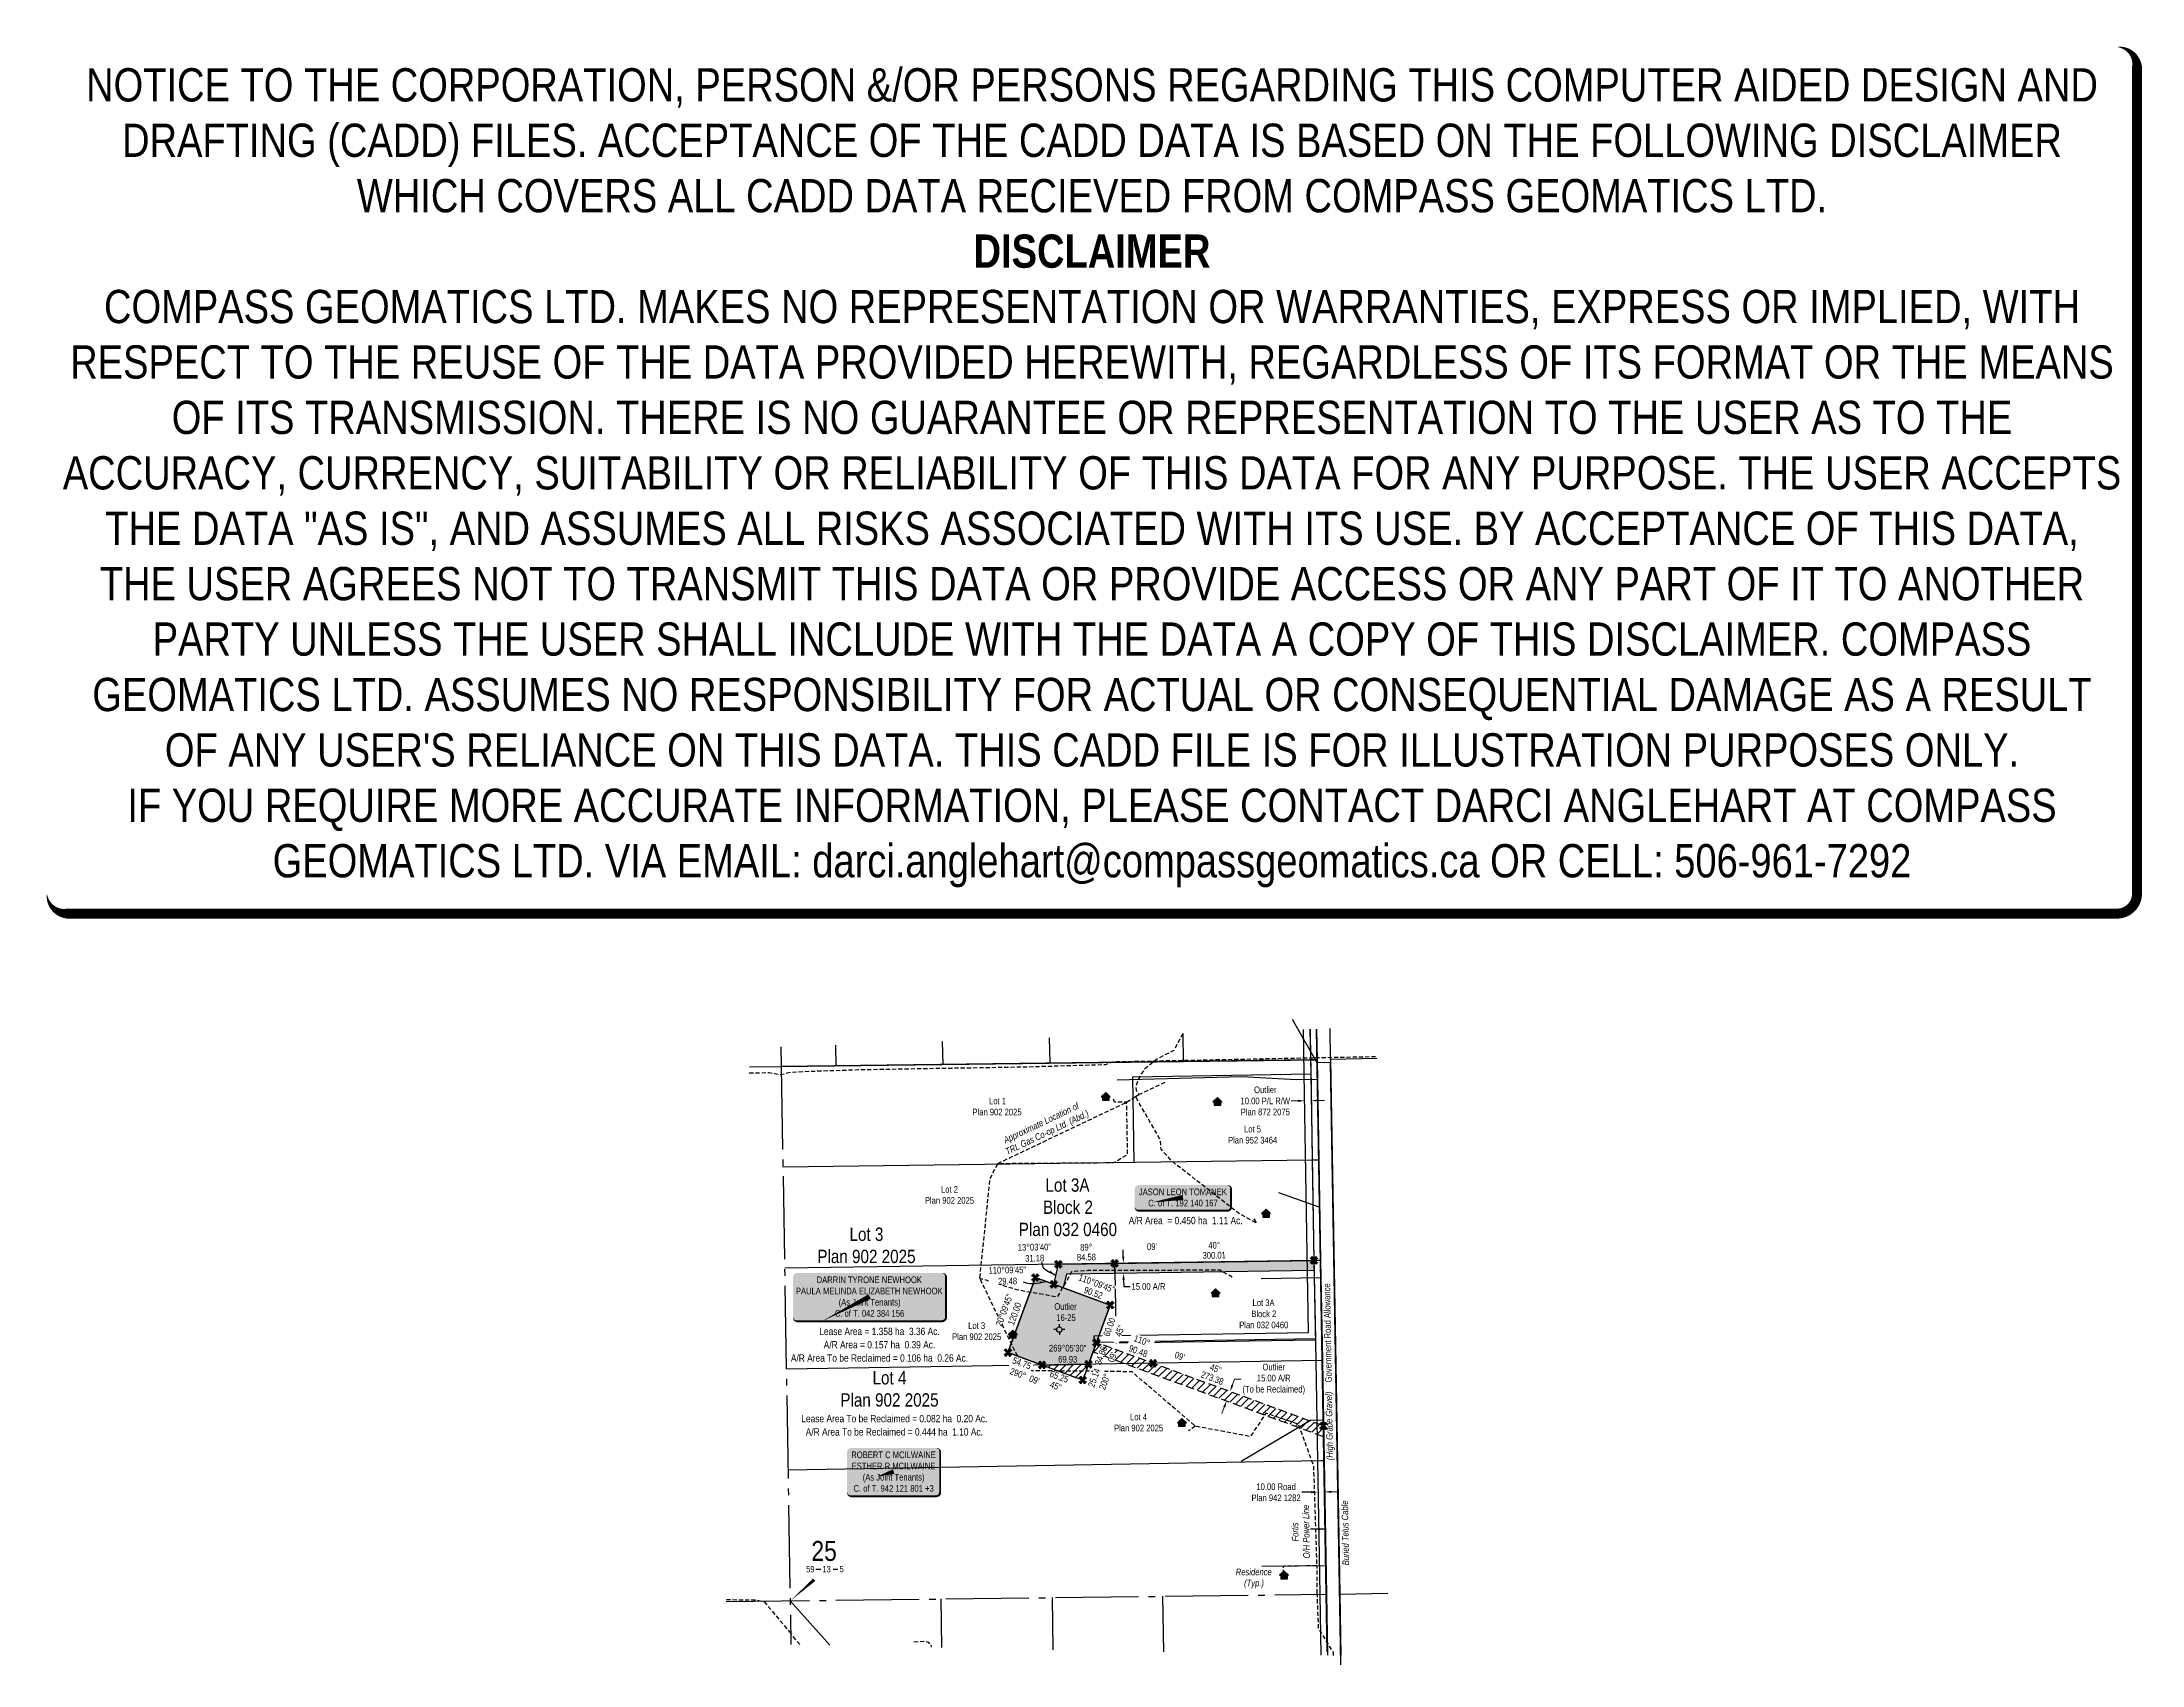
# Model space of a CAD drawing. Extents: x 576378 to 579537, y 5998600 to 6001041.
import ezdxf
from ezdxf.enums import TextEntityAlignment as Align

# ---------------------------------------------------------------- set-up
doc = ezdxf.new("R2010")
doc.units = 0
doc.header["$LTSCALE"] = 5
doc.header["$PDSIZE"] = 0.5
for name, pattern in [('foc-ACCESSROAD', [3.75, 2.5, -1.25]), ('foc-QUARTERLINE', [33, 25, -3, 2, -3]), ('UG_PIPE', [1.875, 1.25, -0.625])]:
    doc.linetypes.add(name, pattern=pattern)
doc.layers.get('Defpoints').update_dxf_attribs({"color": 9})
for name, color, linetype in [('10', 1, 'Continuous'), ('9', 3, 'Continuous'), ('AS-OWNER', 7, 'Continuous'), ('AS-OWNER-2', 7, 'Continuous'), ('AS-OWNER-3', 7, 'Continuous'), ('AS-PIPE-UG', 44, 'UG_PIPE'), ('AS-PIPE-UG-T', 44, 'Continuous'), ('AS-POWER', 104, 'foc-POWER'), ('AS-POWER-T', 104, 'Continuous'), ('AS-RESIDENCE', 14, 'Continuous'), ('AS-TELUS', 224, 'foc-TEL'), ('C-AR', 13, 'foc-ACCESSROAD'), ('C-SYMBOL', 7, 'Continuous'), ('C-SYMBOL-2', 7, 'Continuous'), ('C-SYMBOL-3', 7, 'Continuous'), ('C-WS', 13, 'foc-ACCESSROAD'), ('F-WS-S', 8, 'Continuous'), ('L-AREAREQUIRED', 7, 'Continuous'), ('L-AREAREQUIRED-1', 7, 'Continuous'), ('L-AREAREQUIRED-2', 7, 'Continuous'), ('L-BD', 7, 'Continuous'), ('L-MON', 1, 'Continuous'), ('L-ROAD-T', 7, 'Continuous'), ('L-SEC', 7, 'Continuous'), ('L-SECLBL', 7, 'Continuous'), ('L-SECQ', 8, 'foc-QUARTERLINE'), ('L-TITLEDB', 4, 'Continuous'), ('L-TITLEDB-T', 4, 'Continuous'), ('P-IOP1', 10, 'Continuous'), ('P-IOP1-H', 21, 'Continuous'), ('P-IOP2', 10, 'Continuous'), ('P-IOP2-H', 21, 'Continuous'), ('P-LTO', 14, 'Continuous'), ('P-PROPOSED', 10, 'Continuous'), ('P-TXT', 4, 'Continuous')]:
    doc.layers.add(name, color=color, linetype=linetype)
for name, color, linetype, lineweight in [('C-RW-T', 13, 'Continuous', 9), ('C-WS-T', 13, 'Continuous', 9), ('T-TEXT', 48, 'Continuous', 18)]:
    doc.layers.add(name, color=color, linetype=linetype, lineweight=lineweight)
doc.layers.add('DISCLAIMER', color=7, linetype='Continuous', plot=False)
doc.layers.add('P-PROPOSED-EXISTING-H', color=7, linetype='Continuous', true_color=0xffeebd)
doc.layers.add('P-PROPOSED-EXISTING-H-2', color=7, linetype='Continuous', true_color=0xffeebd)
doc.styles.add('100L', font='ARIALN.TTF', dxfattribs={"height": 11})
doc.styles.add('175L', font='ARIALN.TTF', dxfattribs={"height": 20})
doc.styles.add('80', font='ARIALN.TTF', dxfattribs={"height": 10})
doc.styles.add('80CG', font='ARIALN.TTF', dxfattribs={"height": 10})
doc.styles.add('80L', font='ARIALN.TTF', dxfattribs={"height": 10})
doc.styles.add('80LS', font='ARIALNI.TTF', dxfattribs={"height": 10})
doc.styles.add('foc-LtypeFont', font='ARIALN.TTF', dxfattribs={"height": 7.35})
doc.styles.add('SIMPLEX', font='ARIALN.TTF')
doc.linetypes.add('foc-POWER', pattern='A,6,-1,["P",foc-LtypeFont,S=0.2,R=0,X=-0.625,Y=-0.75],-1.24,4', length=12.24)
doc.linetypes.add('foc-TEL', pattern='A,2,-1,["T",foc-LtypeFont,S=0.2,R=0,X=-0.425,Y=-0.75],-1.24,8', length=12.24)
doc.dimstyles.new('Compass 5 000', dxfattribs={"dimscale": 5, "dimtxt": 9, "dimasz": 2, "dimexe": 0.2, "dimexo": 0.0625, "dimgap": 0.5, "dimtad": 0, "dimtih": 1, "dimtoh": 1, "dimzin": 0, "dimdsep": 46, "dimtxsty": '80CG', "dimcen": 0.1, "dimse1": 1, "dimse2": 1, "dimclrd": 256, "dimclrt": 256, "dimaunit": 1, "dimadec": 4, "dimazin": 0, "dimtfac": 0.06, "dimtofl": 0, "dimtmove": 0, "dimatfit": 1, "dimfxl": 0.2, "dimtolj": 1, "dimtzin": 0, "dimlwd": -1, "dimarcsym": 0})
pattern_1 = [(45, (258.498, 2681.781), (-5.610151217, 5.610151217), [])]

# ---------------------------------------------------------------- blocks, each defined once
blk = doc.blocks.new('*D426')
at = {"layer": 'C-RW-T', "transparency": 16777216}
for p, q in [((578267.2, 5999448.8), (578257.2, 5999448.6)), ((578297.2, 5999449.3), (578307.2, 5999449.4))]:
    blk.add_line(p, q, dxfattribs=at)
for points in [[(578267.2, 5999450.4), (578267.3, 5999447.1), (578277.2, 5999448.9)], [(578297.2, 5999450.9), (578297.2, 5999447.6), (578287.2, 5999449.1)]]:
    blk.add_solid(points, dxfattribs=at)
at = {"layer": 'Defpoints', "color": 0, "transparency": 16777216}
for p in [(578277.2, 5999448.9), (578279.4, 5999319.3), (578289.4, 5999319.4)]:
    blk.add_point(p, dxfattribs=at)
at = {"layer": 'C-RW-T', "transparency": 16777216, "insert": (578218.1, 5999448.6), "char_height": 10, "attachment_point": 5, "style": '80CG'}
blk.add_mtext('\\A1;Outlier\\P10.00 P/L R/W^JPlan 872 2075', dxfattribs=at)
blk = doc.blocks.new('GABD')
for p, q in [((-0.81, 0), (-1.62, 0)), ((0, 0.81), (0, 1.62)), ((1.62, 0), (0.81, 0)), ((0, -0.81), (0, -1.62))]:
    blk.add_line(p, q)
blk.add_circle((0, 0), 0.8)
blk = doc.blocks.new('*D428')
at = {"layer": 'Defpoints', "color": 0, "transparency": 16777216}
for p in [(578297.3, 5998860.4), (578297.8, 5998830.4), (578307.8, 5998830.6)]:
    blk.add_point(p, dxfattribs=at)
at = {"layer": 'L-TITLEDB-T', "transparency": 16777216}
for p, q in [((578287.3, 5998860.3), (578273, 5998860)), ((578317.3, 5998860.8), (578327.3, 5998861))]:
    blk.add_line(p, q, dxfattribs=at)
for points in [[(578287.3, 5998861.9), (578287.3, 5998858.6), (578297.3, 5998860.4)], [(578317.3, 5998862.4), (578317.3, 5998859.1), (578307.3, 5998860.6)]]:
    blk.add_solid(points, dxfattribs=at)
at = {"layer": 'L-TITLEDB-T', "transparency": 16777216, "insert": (578234.3, 5998860), "char_height": 10, "attachment_point": 5, "style": '80CG'}
blk.add_mtext('\\A1;10.00 Road\\PPlan 942 1282', dxfattribs=at)
blk = doc.blocks.new('L-SECLBL')
at = {"layer": '9', "color": 7}
for p, q in [((-5.1, -27.8), (-12.3, -27.8)), ((20.7, -27.8), (13.5, -27.8))]:
    blk.add_line(p, q, dxfattribs=at)
at = {"layer": '10', "color": 2, "style": 'SIMPLEX'}
blk.add_attdef('SEC', text='', height=30, dxfattribs=at).set_placement((0, 0), align=Align.MIDDLE)
at = {"layer": '10', "color": 5, "style": '80L'}
blk.add_attdef('TWP', text='', height=9.5, dxfattribs=at).set_placement((-14.4, -27.4), align=Align.MIDDLE_RIGHT)
blk.add_attdef('RGE', text='', height=9.5, dxfattribs=at).set_placement((3.6, -27.4), align=Align.MIDDLE_CENTER)
blk.add_attdef('MER', text='', height=9.5, dxfattribs=at).set_placement((23.2, -27.4), align=Align.MIDDLE_LEFT)
blk = doc.blocks.new('*U431')
h = blk.add_hatch(color=59)
edge = h.paths.add_edge_path()
edge.add_line((-109, -37), (109, -37))
edge.add_arc((109, -31), 6, 270, 360)
edge.add_line((115, -31), (115, 29.5))
edge.add_arc((109, 29.5), 6, 0, 90)
edge.add_line((109, 35.5), (-109, 35.5))
edge.add_arc((-109, 29.5), 6, 90, 180)
edge.add_line((-115, 29.5), (-115, -31))
edge.add_arc((-109, -31), 6, 180, 270)
at = {"color": 1, "flags": 128}
blk.add_lwpolyline([(-109, -37, 3, 3, 0), (109, -37, 3, 3, 0.414214), (115, -31, 3, 3, 0), (115, 29.5, 3, 0, 0.414214), (109, 35.5, 0, 0, 0), (-109, 35.5, 0, 0, 0.414214), (-115, 29.5, 0, 0, 0), (-115, -31, 0, 3, 0.414214)], format="xyseb", close=True, dxfattribs=at)
blk.add_lwpolyline([(-72.5, -37.6, 0, 7.5, 0), (0, 0, 0, 0, 0)], format="xyseb", dxfattribs=at)
at = {"color": 1, "style": '80'}
blk.add_attdef('ENTER_TEXT_001', (-36, -5), '', height=10, dxfattribs=at)
blk = doc.blocks.new('*U432')
h = blk.add_hatch(color=59)
edge = h.paths.add_edge_path()
edge.add_line((-66.5, -20), (66.5, -20))
edge.add_arc((66.5, -14), 6, 270, 360)
edge.add_line((72.5, -14), (72.5, 12.5))
edge.add_arc((66.5, 12.5), 6, 0, 90)
edge.add_line((66.5, 18.5), (-66.5, 18.5))
edge.add_arc((-66.5, 12.5), 6, 90, 180)
edge.add_line((-72.5, 12.5), (-72.5, -14))
edge.add_arc((-66.5, -14), 6, 180, 270)
at = {"color": 1, "flags": 128}
blk.add_lwpolyline([(-66.5, -20, 3, 3, 0), (66.5, -20, 3, 3, 0.414214), (72.5, -14, 3, 3, 0), (72.5, 12.5, 3, 0, 0.414214), (66.5, 18.5, 0, 0, 0), (-66.5, 18.5, 0, 0, 0.414214), (-72.5, 12.5, 0, 0, 0), (-72.5, -14, 0, 3, 0.414214)], format="xyseb", close=True, dxfattribs=at)
blk.add_lwpolyline([(-46.3, -7.3, 0, 7.5, 0), (0, 0, 0, 0, 0)], format="xyseb", dxfattribs=at)
at = {"color": 1, "style": '80'}
blk.add_attdef('ENTER_TEXT_001', (-36, -5), '', height=10, dxfattribs=at)
blk = doc.blocks.new('*U434')
h = blk.add_hatch(color=59)
edge = h.paths.add_edge_path()
edge.add_line((-64, -37), (64, -37))
edge.add_arc((64, -31), 6, 270, 360)
edge.add_line((70, -31), (70, 29.5))
edge.add_arc((64, 29.5), 6, 0, 90)
edge.add_line((64, 35.5), (-64, 35.5))
edge.add_arc((-64, 29.5), 6, 90, 180)
edge.add_line((-70, 29.5), (-70, -31))
edge.add_arc((-64, -31), 6, 180, 270)
at = {"color": 1, "flags": 128}
blk.add_lwpolyline([(-64, -37, 3, 3, 0), (64, -37, 3, 3, 0.414214), (70, -31, 3, 3, 0), (70, 29.5, 3, 0, 0.414214), (64, 35.5, 0, 0, 0), (-64, 35.5, 0, 0, 0.414214), (-70, 29.5, 0, 0, 0), (-70, -31, 0, 3, 0.414214)], format="xyseb", close=True, dxfattribs=at)
blk.add_lwpolyline([(-23.4, -7, 0, 7.5, 0), (0, 0, 0, 0, 0)], format="xyseb", dxfattribs=at)
at = {"color": 1, "style": '80'}
blk.add_attdef('ENTER_TEXT_001', (-36, -5), '', height=10, dxfattribs=at)
blk = doc.blocks.new('res_occ')
for points in [[(0.1, 0.89), (-1.26, -0.37), (1.46, -0.37)], [(-0.9, -1.43), (1.1, -1.43), (1.1, -0.37), (-0.9, -0.37)]]:
    blk.add_hatch(color=14).paths.add_polyline_path(points)
at = {"color": 14}
for points in [[(0.1, 0.89), (-1.26, -0.37), (1.46, -0.37)], [(-0.9, -1.43), (1.1, -1.43), (1.1, -0.37), (-0.9, -0.37)]]:
    blk.add_lwpolyline(points, close=True, dxfattribs=at)
blk = doc.blocks.new('*D442')
at = {"layer": 'Defpoints', "color": 0, "transparency": 16777216}
for p in [(578040.5, 5999205), (578004.8, 5999189.5), (578040.7, 5999190)]:
    blk.add_point(p, dxfattribs=at)
at = {"layer": 'P-TXT', "transparency": 16777216}
for p, q in [((578004.4, 5999214.5), (578004.3, 5999224.5)), ((578004.9, 5999179.5), (578005.1, 5999169.5)), ((578005.1, 5999169.5), (578015.1, 5999169.5))]:
    blk.add_line(p, q, dxfattribs=at)
for points in [[(578006.1, 5999214.5), (578002.8, 5999214.5), (578004.6, 5999204.5)], [(578006.6, 5999179.5), (578003.3, 5999179.5), (578004.8, 5999189.5)]]:
    blk.add_solid(points, dxfattribs=at)
at = {"layer": 'P-TXT', "transparency": 16777216, "insert": (578042.4, 5999169.5), "char_height": 10, "attachment_point": 5, "style": '80CG'}
blk.add_mtext('\\A1;15.00 A/R', dxfattribs=at)
blk = doc.blocks.new('*D443')
at = {"layer": 'C-WS-T', "transparency": 16777216}
for p, q in [((578168.5, 5999020.9), (578171.9, 5999030.3)), ((578171.9, 5999030.3), (578181.9, 5999030.3)), ((578156.4, 5998988), (578152.9, 5998978.6))]:
    blk.add_line(p, q, dxfattribs=at)
for points in [[(578166.9, 5999021.5), (578170, 5999020.3), (578165, 5999011.5)], [(578154.8, 5998988.6), (578158, 5998987.5), (578159.8, 5998997.4)]]:
    blk.add_solid(points, dxfattribs=at)
at = {"layer": 'Defpoints', "color": 0, "transparency": 16777216}
for p in [(578150.5, 5999016.8), (578165, 5999011.5), (578145.4, 5999002.7)]:
    blk.add_point(p, dxfattribs=at)
at = {"layer": 'C-WS-T', "transparency": 16777216, "insert": (578230.8, 5999030.3), "char_height": 10, "attachment_point": 5, "style": '80CG'}
blk.add_mtext('\\A1;Outlier\\P15.00 A/R^J(To be Reclaimed)', dxfattribs=at)
blk = doc.blocks.new('TEMP')
h = blk.add_hatch(color=255)
h.dxf.hatch_style = 1
h.paths.add_polyline_path([(0, 0.25), (-0.67, 1.15), (-0.67, 0.67), (-1.15, 0.67), (-0.25, 0), (-1.15, -0.67), (-0.67, -0.67), (-0.67, -1.15), (0, -0.25), (0.67, -1.15), (0.67, -0.67), (1.15, -0.67), (0.25, 0), (1.15, 0.67), (0.67, 0.67), (0.67, 1.15)])
h.paths.add_polyline_path([(0.57, 0.85), (0.57, 0.57), (0.85, 0.57), (0.08, 0), (0.85, -0.57), (0.57, -0.57), (0.57, -0.85), (0, -0.08), (-0.57, -0.85), (-0.57, -0.57), (-0.85, -0.57), (-0.08, 0), (-0.85, 0.57), (-0.57, 0.57), (-0.57, 0.85), (0, 0.08)], flags=16)
h = blk.add_hatch(color=1)
h.dxf.hatch_style = 1
h.paths.add_polyline_path([(0, 0.08), (-0.57, 0.85), (-0.57, 0.57), (-0.85, 0.57), (-0.08, 0), (-0.85, -0.57), (-0.57, -0.57), (-0.57, -0.85), (0, -0.08), (0.57, -0.85), (0.57, -0.57), (0.85, -0.57), (0.08, 0), (0.85, 0.57), (0.57, 0.57), (0.57, 0.85)])
at = {"color": 1}
for p, q in [((-0.08, 0), (0.08, 0)), ((0, 0.08), (0, -0.08))]:
    blk.add_line(p, q, dxfattribs=at)
at = {"color": 255, "flags": 128}
blk.add_lwpolyline([(-0.25, 0), (-1.15, 0.67), (-0.67, 0.67), (-0.67, 1.15), (0, 0.25), (0.67, 1.15), (0.67, 0.67), (1.15, 0.67), (0.25, 0), (1.15, -0.67), (0.67, -0.67), (0.67, -1.15), (0, -0.25), (-0.67, -1.15), (-0.67, -0.67), (-1.15, -0.67)], close=True, dxfattribs=at)
at = {"color": 1, "flags": 128}
blk.add_lwpolyline([(-0.08, 0), (-0.85, 0.57), (-0.57, 0.57), (-0.57, 0.85), (0, 0.08), (0.57, 0.85), (0.57, 0.57), (0.85, 0.57), (0.08, 0), (0.85, -0.57), (0.57, -0.57), (0.57, -0.85), (0, -0.08), (-0.57, -0.85), (-0.57, -0.57), (-0.85, -0.57)], close=True, dxfattribs=at)
blk = doc.blocks.new('Disclaimer_Legal')
at = {"layer": 'DISCLAIMER', "color": 254, "flags": 128}
blk.add_lwpolyline([(-3612.9, -1104.6, 37.5, 37.5, 0), (4096.1, -1104.6, 37.5, 37.5, 0.414214), (4171.1, -1029.6, 37.5, 37.5, 0), (4171.1, 2078.7, 37.5, 0, 0.414214), (4096.1, 2153.7, 0, 0, 0), (-3612.9, 2153.7, 0, 0, 0.414214), (-3687.9, 2078.7, 0, 0, 0), (-3687.9, -1029.6, 0, 37.5, 0.414214)], format="xyseb", close=True, dxfattribs=at)
at = {"layer": 'DISCLAIMER', "color": 254, "insert": (241.6, 533.9), "char_height": 125, "width": 7717.568, "attachment_point": 5, "style": '80'}
blk.add_mtext('NOTICE TO THE CORPORATION, PERSON &/OR PERSONS REGARDING THIS COMPUTER AIDED DESIGN AND DRAFTING (CADD) FILES. ACCEPTANCE OF THE CADD DATA IS BASED ON THE FOLLOWING DISCLAIMER WHICH COVERS ALL CADD DATA RECIEVED FROM COMPASS GEOMATICS LTD.\\P{\\fArial Narrow|b1|i0|c0|p34;DISCLAIMER}\\PCOMPASS GEOMATICS LTD. MAKES NO REPRESENTATION OR WARRANTIES, EXPRESS OR IMPLIED, WITH RESPECT TO THE REUSE OF THE DATA PROVIDED HEREWITH, REGARDLESS OF ITS FORMAT OR THE MEANS OF ITS TRANSMISSION. THERE IS NO GUARANTEE OR REPRESENTATION TO THE USER AS TO THE ACCURACY, CURRENCY, SUITABILITY OR RELIABILITY OF THIS DATA FOR ANY PURPOSE. THE USER ACCEPTS THE DATA "AS IS", AND ASSUMES ALL RISKS ASSOCIATED WITH ITS USE. BY ACCEPTANCE OF THIS DATA, THE USER AGREES NOT TO TRANSMIT THIS DATA OR PROVIDE ACCESS OR ANY PART OF IT TO ANOTHER PARTY UNLESS THE USER SHALL INCLUDE WITH THE DATA A COPY OF THIS DISCLAIMER. COMPASS GEOMATICS LTD. ASSUMES NO RESPONSIBILITY FOR ACTUAL OR CONSEQUENTIAL DAMAGE AS A RESULT OF ANY USER\'S RELIANCE ON THIS DATA. THIS CADD FILE IS FOR ILLUSTRATION PURPOSES ONLY.\\PIF YOU REQUIRE MORE ACCURATE INFORMATION, PLEASE CONTACT DARCI ANGLEHART AT COMPASS GEOMATICS LTD. VIA EMAIL: darci.anglehart@compassgeomatics.ca OR CELL: 506-961-7292', dxfattribs=at)

msp = doc.modelspace()

# ---------------------------------------------------------------- hatches: boundary and pattern name
at = {"layer": 'P-IOP1-H'}
h = msp.add_hatch(color=256, dxfattribs=at)
h.dxf.hatch_style = 1
h.paths.add_polyline_path([(577914.104, 5999167.508), (577899.92, 5999172.716), (577906.964, 5999203.076), (577991.496, 5999204.314), (577991.752, 5999189.323), (577918.917, 5999188.256)])
h = msp.add_hatch(color=256, dxfattribs=at)
h.dxf.hatch_style = 1
h.paths.add_polyline_path([(577984.855, 5999141.529), (577872.259, 5999182.873), (577830.916, 5999070.277), (577882.284, 5999051.415), (577952.174, 5999052.523), (577964.184, 5999085.231)])
at = {"layer": 'P-IOP2-H'}
h = msp.add_hatch(color=256, dxfattribs=at)
h.dxf.hatch_style = 1
h.paths.add_polyline_path([(577991.752, 5999189.323), (577991.496, 5999204.314), (578291.341, 5999208.705), (578291.597, 5999193.713)])
at = {"layer": 'P-PROPOSED-EXISTING-H'}
h = msp.add_hatch(dxfattribs=at)
h.set_pattern_fill('ANSI31', color=256, scale=2.498883)
h.set_pattern_definition(pattern_1)
h.paths.add_polyline_path([(577964.184, 5999085.231), (577959.016, 5999071.157), (578007.379, 5999053.399), (578049.077, 5999054.06)])
at = {"layer": 'P-PROPOSED-EXISTING-H-2'}
h = msp.add_hatch(dxfattribs=at)
h.set_pattern_fill('ANSI31', color=256, scale=2.498883)
h.set_pattern_definition(pattern_1)
h.paths.add_polyline_path([(577952.174, 5999052.523), (577882.284, 5999051.415), (577943.512, 5999028.933)])
h = msp.add_hatch(dxfattribs=at)
h.set_pattern_fill('ANSI31', color=256, scale=2.498883)
h.set_pattern_definition(pattern_1)
h.paths.add_polyline_path([(578049.077, 5999054.06), (578007.379, 5999053.399), (578305.865, 5998943.799), (578305.59, 5998959.872)])

# ---------------------------------------------------------------- linework, layer by layer
at = {"layer": 'AS-PIPE-UG'}
for p, q in [((578009.495, 5999446.771), (578022.756, 5999455.25)), ((578022.756, 5999455.25), (578027.977, 5999458.192)), ((578027.977, 5999458.192), (578067.67, 5999477.095)), ((577815.902, 5999354.632), (578009.495, 5999446.771)), ((578112.959, 5998959.384), (578102.329, 5998952.274)), ((578296.249, 5998708.097), (578295.941, 5998749.933)), ((577464.109, 5998695.614), (577505.586, 5998646.081))]:
    msp.add_line(p, q, dxfattribs=at)
at = {"layer": 'AS-PIPE-UG', "flags": 128}
for points in [[(578094.165, 5999549.97), (578080.469, 5999524.522), (578054.089, 5999511.075), (578050.284, 5999507.424), (578035.802, 5999495.813), (578026.877, 5999480.8), (578023.251, 5999470.415), (578023.653, 5999464.998), (578027.977, 5999458.192)], [(577441.871, 5999491.017), (577472.106, 5999491.216), (577489.751, 5999488.368), (577501.536, 5999491.396), (577506.763, 5999492.008), (577539.21, 5999493.495), (577606.418, 5999495.776), (577857.218, 5999499.972), (577978.035, 5999503.466), (577984.207, 5999505.885), (577988.65, 5999507.627), (578300.098, 5999513.895), (578300.104, 5999513.895), (578385.942, 5999515.504)], [(578245.779, 5998737.185), (578245.245, 5998749.343), (578295.941, 5998749.933), (578291.041, 5998899.385), (578268.085, 5998962.173), (578218.873, 5998978.811), (578195.629, 5998943.814), (578112.959, 5998959.384), (578017.455, 5999041.295), (577855.725, 5999043.051), (577788.747, 5999181.821), (577804.219, 5999332.117), (577815.902, 5999354.632), (577990.443, 5999355.917), (578011.03, 5999368.223), (578009.495, 5999446.771), (577991.47, 5999446.99), (577988.617, 5999453.716)], [(578200.696, 5999271.076), (578205.295, 5999264.578), (578177.309, 5999280.102), (578077.383, 5999358.24), (578061.328, 5999376.076), (578060.357, 5999390.036), (578022.756, 5999455.25)], [(578168.502, 5999183.746), (578149.836, 5999194.1), (577951.752, 5999193.432), (577926.82, 5999191.681), (577905.116, 5999153.682), (577844.293, 5999164.414), (577788.747, 5999181.821)], [(577407.527, 5998698.684), (577451.647, 5998698.244), (577464.084, 5998695.644), (577464.109, 5998695.614)], [(578320.783, 5998614.836), (578320.755, 5998618.677), (578298.364, 5998655.626), (578296.249, 5998708.097)], [(577517.928, 5998630.916), (577505.586, 5998646.081)], [(577689.565, 5998635.13), (577707.047, 5998636.218), (577710.865, 5998634.859), (577715.124, 5998630.453), (577715.346, 5998626.962)]]:
    msp.add_lwpolyline(points, dxfattribs=at)
at = {"layer": 'AS-POWER', "flags": 128}
for points in [[(578311.381, 5998619.956), (578295.288, 5999556.671)], [(577995.354, 5999480.53), (578182.672, 5999485.257), (578264.732, 5999481.069), (578296.673, 5999481.615)], [(578238.105, 5999310.689), (578299.886, 5999289.048)], [(578212.113, 5999181.695), (578301.81, 5999183.238)], [(578182.037, 5998907.065), (578286.118, 5998968.704), (578305.384, 5998969.035)], [(578212.866, 5998748.801), (578309.147, 5998750.036)]]:
    msp.add_lwpolyline(points, dxfattribs=at)
at = {"layer": 'AS-TELUS', "flags": 128}
msp.add_lwpolyline([(578331.826, 5998600.324), (578316.362, 5999506.339), (578296.256, 5999505.996), (578259.074, 5999571.322)], dxfattribs=at)
at = {"layer": 'C-AR', "flags": 128}
msp.add_lwpolyline([(578305.865, 5998943.799), (578305.59, 5998959.872), (577964.184, 5999085.231), (577959.016, 5999071.157)], close=True, dxfattribs=at)
at = {"layer": 'C-WS', "flags": 128}
msp.add_lwpolyline([(577952.174, 5999052.523), (577882.284, 5999051.415), (577943.512, 5999028.933)], close=True, dxfattribs=at)
at = {"layer": 'L-SEC', "color": 4}
for p, q in [((578285.39, 5999556.341), (578286.183, 5999510.181)), ((578295.261, 5999556.67), (578296.049, 5999510.35)), ((578316.287, 5999510.766), (578315.486, 5999557.344)), ((578386.009, 5999512.203), (578316.287, 5999510.766)), ((578316.287, 5999510.766), (578330.013, 5998707.028)), ((577442.262, 5999500.041), (577489.921, 5999500.595)), ((577489.921, 5999500.595), (578296.182, 5999510.353)), ((578299.911, 5998706.441), (578301.46, 5998615.223)), ((578309.909, 5998706.611), (578311.465, 5998615.023)), ((578330.013, 5998707.028), (578331.583, 5998614.62))]:
    msp.add_line(p, q, dxfattribs=at)
at = {"layer": 'L-SEC'}
for p, q in [((578296.182, 5999510.352), (578298.758, 5999359.601)), ((578298.758, 5999359.601), (578301.335, 5999208.851)), ((578301.335, 5999208.851), (578303.911, 5999058.1)), ((578303.911, 5999058.1), (578306.488, 5998907.35)), ((578306.488, 5998907.35), (578309.921, 5998706.469))]:
    msp.add_line(p, q, dxfattribs=at)
at = {"layer": 'L-SEC', "color": 3}
msp.add_line((578296.182, 5999510.352), (578298.758, 5999359.601), dxfattribs=at)
at = {"layer": 'L-SECLBL', "color": 2, "flags": 128}
msp.add_lwpolyline([(577503.666, 5998696.848, 0, 5, 0), (577539.642, 5998728.611, 0, 0, 0)], format="xyseb", dxfattribs=at)
at = {"layer": 'L-SECQ'}
for p, q in [((577489.414, 5999529.821), (577489.921, 5999500.595)), ((577489.921, 5999500.595), (577504.623, 5998631.182)), ((577407.397, 5998695.682), (578309.909, 5998706.611)), ((578330.013, 5998707.028), (578402.245, 5998708.527))]:
    msp.add_line(p, q, dxfattribs=at)
at = {"layer": 'L-TITLEDB'}
for p, q in [((578286.187, 5999510.23), (577490.092, 5999500.542)), ((578296.049, 5999510.35), (578286.187, 5999510.23)), ((578286.187, 5999510.23), (578286.352, 5999500.956)), ((578286.352, 5999500.956), (578288.708, 5999359.459)), ((578286.352, 5999500.956), (578288.708, 5999359.459)), ((578288.694, 5999359.467), (577492.651, 5999348.795)), ((578298.758, 5999359.601), (578288.694, 5999359.467)), ((578288.708, 5999359.459), (578291.219, 5999208.697)), ((578291.211, 5999208.703), (577495.222, 5999197.047)), ((577991.496, 5999204.314), (577992.067, 5999170.902)), ((578301.335, 5999208.851), (578291.211, 5999208.703)), ((578291.341, 5999208.705), (578293.917, 5999057.93)), ((577992.148, 5999166.182), (577993.548, 5999084.265)), ((578293.392, 5999088.655), (577993.548, 5999084.265)), ((578303.911, 5999058.1), (577497.793, 5999045.319)), ((578293.917, 5999057.93), (578296.494, 5998907.179)), ((578301.491, 5998907.264), (577500.356, 5998893.572)), ((578296.494, 5998907.179), (578299.927, 5998706.298)), ((578306.488, 5998907.35), (578301.491, 5998907.264))]:
    msp.add_line(p, q, dxfattribs=at)
at = {"layer": 'L-TITLEDB', "flags": 128}
for points in [[(577894.332, 5999505.531), (577893.681, 5999543.29)], [(577960.681, 5999085.284), (577960.513, 5999095.271), (578283.041, 5999100.496), (578276.553, 5999489.226), (578275.34, 5999556.006)], [(578285.329, 5999556.339), (578286.543, 5999489.397), (578291.243, 5999208.779), (578293.403, 5999090.68), (577960.681, 5999085.284)], [(578095.261, 5999507.945), (578094.546, 5999549.983)], [(577572.443, 5999501.656), (577571.912, 5999532.569)], [(577733.386, 5999503.592), (577732.802, 5999537.93)], [(578020.875, 5999355.957), (578018.646, 5999484.851), (578286.543, 5999489.397)], [(577503.666, 5998696.835), (577562.874, 5998630.016)], [(577730.293, 5998699.593), (577731.155, 5998626.645)], [(577897.427, 5998701.626), (577898.355, 5998623.297)], [(578063.629, 5998703.648), (578065.064, 5998619.958)]]:
    msp.add_lwpolyline(points, dxfattribs=at)
at = {"layer": 'P-IOP1', "flags": 128}
for points in [[(577914.104, 5999167.508), (577899.92, 5999172.716), (577906.964, 5999203.076), (577991.496, 5999204.314), (577991.752, 5999189.323), (577918.917, 5999188.256)], [(577984.855, 5999141.529), (577872.259, 5999182.873), (577830.916, 5999070.277), (577882.284, 5999051.415), (577952.174, 5999052.523), (577964.184, 5999085.231)]]:
    msp.add_lwpolyline(points, close=True, dxfattribs=at)
at = {"layer": 'P-IOP2', "flags": 128}
msp.add_lwpolyline([(577991.752, 5999189.323), (577991.496, 5999204.314), (578291.341, 5999208.705), (578291.597, 5999193.713)], close=True, dxfattribs=at)
at = {"layer": 'P-LTO', "flags": 128}
for points in [[(577914.104, 5999167.508), (577899.92, 5999172.716), (577906.964, 5999203.076), (577991.496, 5999204.314), (577991.752, 5999189.323), (577918.917, 5999188.256)], [(577991.752, 5999189.323), (577991.496, 5999204.314), (578291.341, 5999208.705), (578291.597, 5999193.713)], [(577984.855, 5999141.529), (577872.259, 5999182.873), (577830.916, 5999070.277), (577882.284, 5999051.415), (577952.174, 5999052.523), (577964.184, 5999085.231)]]:
    msp.add_lwpolyline(points, close=True, dxfattribs=at)
at = {"layer": 'P-PROPOSED'}
for p, q in [((578291.211, 5999208.703), (577906.964, 5999203.076)), ((578291.341, 5999208.705), (578291.211, 5999208.703)), ((577830.916, 5999070.277), (577872.259, 5999182.873)), ((577872.259, 5999182.873), (577984.855, 5999141.529)), ((577984.855, 5999141.529), (577964.184, 5999085.231)), ((577943.512, 5999028.933), (577830.916, 5999070.277)), ((577964.184, 5999085.231), (577943.512, 5999028.933))]:
    msp.add_line(p, q, dxfattribs=at)

# ---------------------------------------------------------------- block references
at = {"layer": 'AS-OWNER'}
ref = msp.add_blockref('*U431', (577622.886, 5999154.372), dxfattribs=dict(at, xscale=0.999553, yscale=0.999553, zscale=0.999553))
ref.add_attrib('ENTER_TEXT_001', 'DARRIN TYRONE NEWHOOK', (577543.273, 5999174.622), dxfattribs={"layer": '0', "color": 1, "height": 9.99553, "style": '80'})
ref.add_attrib('ENTER_TEXT_002', 'PAULA MELINDA ELIZABETH NEWHOOK', (577512.069, 5999157.786), dxfattribs={"layer": '0', "color": 1, "height": 9.99553, "style": '80'})
ref.add_attrib('ENTER_TEXT_003', '(As Joint Tenants)', (577576.427, 5999140.956), dxfattribs={"layer": '0', "color": 1, "height": 9.99553, "style": '80'})
ref.add_attrib('ENTER_TEXT_004', 'C. of T. 042 384 156', (577570.679, 5999124.119), dxfattribs={"layer": '0', "color": 1, "height": 9.99553, "style": '80'})
at = {"layer": 'AS-OWNER-2'}
ref = msp.add_blockref('*U432', (578094.252, 5999303.477), dxfattribs=dict(at, xscale=0.999553, yscale=0.999553, zscale=0.999553))
ref.add_attrib('ENTER_TEXT_001', 'JASON LEON TOMANEK', (578027.935, 5999306.894), dxfattribs={"layer": '0', "color": 1, "height": 9.99553, "style": '80'})
ref.add_attrib('ENTER_TEXT_002', 'C. of T. 192 140 167', (578042.045, 5999290.057), dxfattribs={"layer": '0', "color": 1, "height": 9.99553, "style": '80'})
at = {"layer": 'AS-OWNER-3'}
ref = msp.add_blockref('*U434', (577659.108, 5998891.177), dxfattribs=dict(at, xscale=0.999553, yscale=0.999553, zscale=0.999553))
ref.add_attrib('ENTER_TEXT_001', 'ROBERT C MCILWAINE', (577595.365, 5998911.427), dxfattribs={"layer": '0', "color": 1, "height": 9.99553, "style": '80'})
ref.add_attrib('ENTER_TEXT_002', 'ESTHER R MCILWAINE', (577595.989, 5998894.591), dxfattribs={"layer": '0', "color": 1, "height": 9.99553, "style": '80'})
ref.add_attrib('ENTER_TEXT_003', '(As Joint Tenants)', (577612.649, 5998877.761), dxfattribs={"layer": '0', "color": 1, "height": 9.99553, "style": '80'})
ref.add_attrib('ENTER_TEXT_004', 'C. of T. 942 121 801 +3', (577598.781, 5998860.925), dxfattribs={"layer": '0', "color": 1, "height": 9.99553, "style": '80'})
at = {"layer": 'AS-RESIDENCE', "color": 6, "xscale": 4.997765000000006, "yscale": 4.997765000000006, "zscale": 4.997765000000006}
for p in [(577977.716, 5999456.896), (578145.585, 5999449.232), (578218.867, 5999281.168), (578142.741, 5999161.538), (577837.849, 5999099.448), (578092.266, 5998966.617), (578245.779, 5998737.185)]:
    msp.add_blockref('res_occ', p, dxfattribs=at)
at = {"layer": 'F-WS-S', "color": 2, "xscale": 5.000000000000011, "yscale": 5.000000000000011, "zscale": 5.000000000000011}
msp.add_blockref('GABD', (577908.363, 5999104.805), dxfattribs=at)
at = {"layer": 'L-MON', "color": 6}
for name, p, xscale, yscale, zscale in [('Disclaimer_Legal', (577860.795, 6000172.209), 0.4, 0.4, 0.4), ('TEMP', (577906.964, 5999203.076), 4.997765000000003, 4.997765000000003, 4.997765000000003), ('TEMP', (577991.496, 5999204.314), 4.997765000000003, 4.997765000000003, 4.997765000000003), ('TEMP', (578291.341, 5999208.705), 4.997765000000003, 4.997765000000003, 4.997765000000003), ('TEMP', (577872.259, 5999182.873), 4.997765000000003, 4.997765000000003, 4.997765000000003), ('TEMP', (577899.92, 5999172.716), 4.997765000000003, 4.997765000000003, 4.997765000000003), ('TEMP', (577984.855, 5999141.529), 4.997765000000003, 4.997765000000003, 4.997765000000003), ('TEMP', (577830.916, 5999070.277), 4.997765000000003, 4.997765000000003, 4.997765000000003), ('TEMP', (577964.184, 5999085.231), 4.997765000000003, 4.997765000000003, 4.997765000000003), ('TEMP', (577882.284, 5999051.415), 4.997765000000003, 4.997765000000003, 4.997765000000003), ('TEMP', (577952.174, 5999052.523), 4.997765000000003, 4.997765000000003, 4.997765000000003), ('TEMP', (578049.077, 5999054.06), 4.997765, 4.997765, 4.997765), ('TEMP', (577943.512, 5999028.933), 4.997765000000003, 4.997765000000003, 4.997765000000003), ('TEMP', (578305.59, 5998959.872), 4.997765000000003, 4.997765000000003, 4.997765000000003)]:
    msp.add_blockref(name, p, dxfattribs=dict(at, xscale=xscale, yscale=yscale, zscale=zscale))
at = {"layer": 'L-SECLBL', "color": 2}
msp.add_blockref('L-SECLBL', (577554.52, 5998771.872), dxfattribs=at).add_auto_attribs({'SEC': '25', 'TWP': '59', 'RGE': '13', 'MER': '5'})

# ---------------------------------------------------------------- texts
at = {"layer": 'AS-PIPE-UG-T', "insert": (577814.643, 5999389.563), "char_height": 9.99553, "attachment_point": 1, "rotation": 25.451779, "style": '80L'}
msp.add_mtext_dynamic_manual_height_columns('\\pi9.3678;{\\fArial Narrow|b0|i1|c0|p34;Approximate Location of \\P\\pi4.486;TRL Gas Co-op Ltd. (Abd.)}', width=143.72067, gutter_width=50, heights=[0], dxfattribs=at)
at = {"layer": 'AS-POWER-T', "insert": (578258.56, 5998758.558), "char_height": 9.99553, "attachment_point": 1, "rotation": 90.979155, "style": '80L'}
msp.add_mtext_dynamic_manual_height_columns('\\pi27.415;{\\fArial Narrow|b0|i1|c0|p34;Fortis\\P\\pi1.6965;O/H Power Line}', width=82.87989, gutter_width=50, heights=[0], dxfattribs=at)
at = {"layer": 'AS-RESIDENCE', "insert": (578195.744, 5998745.234), "char_height": 9.99553, "attachment_point": 1, "style": '80L'}
msp.add_mtext_dynamic_manual_height_columns('\\pi-22.061;{\\fArial Narrow|b0|i1|c0|p34;Residence\\P\\pi-9.5631;(Typ.)}', width=9.14221, gutter_width=50, heights=[0], dxfattribs=at)
at = {"layer": 'AS-TELUS', "insert": (578334.205, 5998750.263), "char_height": 9.99553, "attachment_point": 1, "rotation": 90.97953, "style": '80L'}
msp.add_mtext_dynamic_manual_height_columns('{\\fArial Narrow|b0|i1|c0|p34;Buried Telus Cable}', width=98.78297, gutter_width=50, heights=[0], dxfattribs=at)
at = {"layer": 'C-SYMBOL', "color": 3, "insert": (577540.29, 5999258.168), "char_height": 20, "attachment_point": 1, "style": '175L'}
msp.add_mtext_dynamic_manual_height_columns('\\pi52.437;Lot 3\\P\\pi4.0194;Plan 902 2025', width=153.11387, gutter_width=50, heights=[0], dxfattribs=at)
at = {"layer": 'C-SYMBOL-3', "color": 3, "insert": (577569.004, 5999042.279), "char_height": 20, "attachment_point": 1, "style": '175L'}
msp.add_mtext_dynamic_manual_height_columns('\\pi58.367;Lot 4\\P\\pi9.9293;Plan 902 2025', width=164.93357, gutter_width=50, heights=[0], dxfattribs=at)
at = {"layer": 'C-WS-T', "insert": (577900.474, 5999144.417), "char_height": 9.99553, "attachment_point": 1, "style": '80L'}
msp.add_mtext_dynamic_manual_height_columns('\\pi0.34735;Outlier\\P\\pi3.211;16-25 ', width=34.00177, gutter_width=50, heights=[0], dxfattribs=at)
at = {"layer": 'L-AREAREQUIRED', "color": 5, "style": '100L'}
for s, p in [('Lease Area = 1.358 ha  3.36 Ac.', (577637.814, 5999093.191)), ('A/R Area = 0.157 ha  0.39 Ac.', (577637.814, 5999073.191)), ('A/R Area To be Reclaimed = 0.106 ha  0.26 Ac.', (577637.814, 5999053.191))]:
    msp.add_text(s, height=11, dxfattribs=at).set_placement(p, align=Align.BOTTOM_CENTER)
at = {"layer": 'L-AREAREQUIRED-1', "color": 5, "style": '100L'}
msp.add_text('A/R Area  = 0.450 ha  1.11 Ac.', height=11, dxfattribs=at).set_placement((578098.391, 5999259.964), align=Align.BOTTOM_CENTER)
at = {"layer": 'L-AREAREQUIRED-2', "color": 5, "style": '100L'}
for s, p in [('Lease Area To be Reclaimed = 0.082 ha  0.20 Ac.', (577660.162, 5998962.073)), ('A/R Area To be Reclaimed = 0.444 ha  1.10 Ac.', (577660.162, 5998942.073))]:
    msp.add_text(s, height=11, dxfattribs=at).set_placement(p, align=Align.BOTTOM_CENTER)
at = {"layer": 'L-BD', "color": 6, "style": '80L'}
for s, height, rotation, p in [("09'", 9.9955, 0.839, (578047.661, 5999229.613)), ("40''", 9.9955, 0.839, (578140.987, 5999231.494)), ('84.58', 9.9955, 0.839, (577949.083, 5999213.689)), ('300.01', 9.9955, 0.839, (578141.207, 5999216.503)), ("110°09'45''", 9.99553, 339.8376, (577964.575, 5999174.168)), ('90.52', 9.9955, 339.8376, (577959.407, 5999160.093)), ("09'", 9.9955, 339.8376, (578089.349, 5999064.922)), ('65.25', 9.9955, 339.8376, (577908.027, 5999033.96)), ('273.38', 9.9955, 339.8376, (578138.332, 5999031.935)), ("45''", 9.9955, 339.8376, (578143.5, 5999046.009)), ("09'", 9.9955, 339.8376, (577870.668, 5999029.172)), ("45''", 9.9955, 339.8376, (577902.859, 5999019.886))]:
    msp.add_text(s, height=height, rotation=rotation, dxfattribs=at).set_placement(p, align=Align.MIDDLE)
at = {"layer": 'L-ROAD-T', "style": '80L'}
msp.add_text('Government Road Allowance', height=9.99553, rotation=90.979155, dxfattribs=at).set_placement((578311.828, 5999099.751), align=Align.MIDDLE_CENTER)
at = {"layer": 'L-TITLEDB-T', "char_height": 10, "attachment_point": 1, "style": '80L'}
for s, width, insert in [('\\pi25.487;Lot 1\\P\\pi0.48997;Plan 902 2025', 73.51746, (577777.166, 5999453.563)), ('\\pi24.665;Lot 5\\P\\pi0.53431;Plan 952 3464', 73.51746, (578161.539, 5999411.3)), ('\\pi24.729;Lot 2\\P\\pi0.48997;Plan 902 2025', 73.51746, (577705.598, 5999320.697)), ('\\pi24.414;Lot 3A\\P\\pi22.521;Block 2\\P\\pi4.3564;Plan 032 0460', 81.16158, (578174.489, 5999150.109)), ('\\pi24.699;Lot 3\\P\\pi0.48997;Plan 902 2025', 73.51746, (577746.544, 5999115.687)), ('\\pi24.709;Lot 4\\P\\pi0.48997;Plan 902 2025', 73.51746, (577990.043, 5998978.359))]:
    msp.add_mtext_dynamic_manual_height_columns(s, width=width, gutter_width=50, heights=[0], dxfattribs=dict(at, insert=insert))
at = {"layer": 'T-TEXT', "style": '80LS'}
msp.add_text('(High Grade Gravel)', height=9.99553, rotation=90.979155, dxfattribs=at).set_placement((578314.219, 5998959.834), align=Align.MIDDLE_CENTER)

# ---------------------------------------------------------------- dimensions: what is measured, and where the dimension line sits
at = {"layer": 'C-RW-T'}
dim = msp.add_linear_dim(base=(578277.222, 5999448.93), p1=(578289.393, 5999319.435), p2=(578279.395, 5999319.267), angle=180.960054, text='Outlier\\P10.00 P/L R/W^JPlan 872 2075', dimstyle='Compass 5 000', dxfattribs=at)
dim.commit()
dim.dimension.update_dxf_attribs({"geometry": '*D426', "text_midpoint": (578218.139, 5999448.595), "dimtype": 161})
at = {"layer": 'C-WS-T'}
dim = msp.add_linear_dim(base=(578165.005, 5999011.493), p1=(578145.369, 5999002.731), p2=(578150.537, 5999016.805), angle=69.837555, text='Outlier\\P15.00 A/R^J(To be Reclaimed)', dimstyle='Compass 5 000', dxfattribs=at)
dim.commit()
dim.dimension.update_dxf_attribs({"geometry": '*D443', "text_midpoint": (578230.818, 5999030.267), "dimtype": 161})
at = {"layer": 'L-TITLEDB-T'}
dim = msp.add_linear_dim(base=(578297.297, 5998860.448), p1=(578307.792, 5998830.583), p2=(578297.801, 5998830.416), angle=180.960723, text='10.00 Road\\PPlan 942 1282', dimstyle='Compass 5 000', dxfattribs=at)
dim.commit()
dim.dimension.update_dxf_attribs({"geometry": '*D428', "text_midpoint": (578234.292, 5998860.04), "dimtype": 161})
at = {"layer": 'P-TXT'}
dim = msp.add_aligned_dim(p1=(578040.5, 5999205.031), p2=(578040.719, 5999190.04), distance=-35.927, text='15.00 A/R', dimstyle='Compass 5 000', dxfattribs=at)
dim.commit()
dim.dimension.update_dxf_attribs({"geometry": '*D442', "text_midpoint": (578042.371, 5999169.516)})

# ---------------------------------------------------------------- leaders
at = {"layer": 'AS-POWER-T', "path_type": 1}
msp.add_leader([(578307.399, 5998804.788), (578286.049, 5998804.479)], dimstyle='Compass 5 000', override={"dimgap": 0.5, "dimtad": 0}, dxfattribs=at)
at = {"layer": 'L-BD', "color": 6, "path_type": 1}
msp.add_leader([(577902.4, 5999186.22), (577883.96, 5999198.726), (577881.82, 5999205.967)], dimstyle='Compass 5 000', override={"dimgap": 0.5, "dimtad": 0}, dxfattribs=at)

# ---------------------------------------------------------------- next in the draw order: texts
at = {"layer": 'C-SYMBOL-2', "color": 3, "insert": (577832.914, 5999332.12), "char_height": 20, "attachment_point": 1, "style": '175L', "bg_fill": 3, "box_fill_scale": 1.15, "bg_fill_color": 256, "bg_fill_true_color": 256, "bg_fill_transparency": 0}
msp.add_mtext_dynamic_manual_height_columns('\\pi54.549;Lot 3A\\P\\pi50.763;Block 2\\P\\pi14.433;Plan 032 0460', width=173.76429, gutter_width=50, heights=[0], dxfattribs=at)
at = {"layer": 'L-BD', "attachment_point": 2, "style": '80L', "bg_fill": 3, "box_fill_scale": 1, "bg_fill_color": 256, "bg_fill_transparency": 0}
for s, insert, char_height, width, rotation in [("110°09'45'' 29.48", (577830.174, 5999199.301), 9.99553, 56.78873, 0.838955), ('34.86', (577966.199, 5999067.415), 9.9955, 19.45898, 69.8376), ('54.75 290°', (577853.637, 5999058.91), 9.9955, 33.71741, 339.8376)]:
    msp.add_mtext(s, dxfattribs=dict(at, insert=insert, char_height=char_height, width=width, rotation=rotation))

# ---------------------------------------------------------------- next in the draw order: texts
at = {"layer": 'L-BD', "color": 6, "style": '80L'}
msp.add_text('89°', height=9.9955, rotation=0.839, dxfattribs=at).set_placement((577948.864, 5999228.681), align=Align.MIDDLE)
at = {"layer": 'L-BD', "char_height": 9.9955, "attachment_point": 2, "style": '80L', "bg_fill": 3, "box_fill_scale": 1, "bg_fill_color": 256, "bg_fill_transparency": 0}
for s, insert, width, rotation in [("13°03'40''\\P31.18 ", (577870.943, 5999233.77), 33.47897, 0.838955), ("20°09'45''\\P120.00 ", (577820.724, 5999135.933), 37.67101, 69.8376), ("60.00 45''", (577978.764, 5999110.298), 37.44071, 69.8376)]:
    msp.add_mtext(s, dxfattribs=dict(at, insert=insert, width=width, rotation=rotation))

# ---------------------------------------------------------------- next in the draw order: texts
at = {"layer": 'L-BD', "insert": (577983.43, 5999064.896), "char_height": 9.9955, "width": 14.72818, "attachment_point": 2, "rotation": 69.8376, "style": '80L', "bg_fill": 3, "box_fill_scale": 1, "bg_fill_color": 256, "bg_fill_transparency": 0}
msp.add_mtext("09'", dxfattribs=at)

# ---------------------------------------------------------------- next in the draw order: leaders
at = {"layer": 'L-BD', "color": 6, "path_type": 1}
msp.add_leader([(577889.009, 5999176.429), (577860.708, 5999174.063), (577854.431, 5999176.017)], dimstyle='Compass 5 000', override={"dimgap": 0.5, "dimtad": 0}, dxfattribs=at)

# ---------------------------------------------------------------- next in the draw order: texts
at = {"layer": 'L-BD', "color": 6, "insert": (578034.36, 5999092.85), "char_height": 9.9955, "width": 33.72447, "attachment_point": 2, "rotation": 339.8376, "style": '80L', "bg_fill": 3, "box_fill_scale": 1.15, "bg_fill_color": 256, "bg_fill_true_color": 256, "bg_fill_transparency": 0}
msp.add_mtext('110° 90.48', dxfattribs=at)
at = {"layer": 'L-BD', "insert": (577956.079, 5999034.003), "char_height": 9.9955, "width": 28.19108, "attachment_point": 2, "rotation": 69.8376, "style": '80L', "bg_fill": 3, "box_fill_scale": 1, "bg_fill_color": 256, "bg_fill_transparency": 0}
msp.add_mtext('25.14\\P200° ', dxfattribs=at)

# ---------------------------------------------------------------- next in the draw order: texts
at = {"layer": 'L-MON', "color": 6, "insert": (577911.775, 5999081.777), "char_height": 9.99553, "attachment_point": 1, "style": '80L'}
msp.add_mtext_dynamic_manual_height_columns('\\pi-19.116;269°05\'30"\\P\\pi-5.1863;69.93', width=17.32987, gutter_width=50, heights=[0], dxfattribs=at)

doc.saveas('drawing.dxf')
